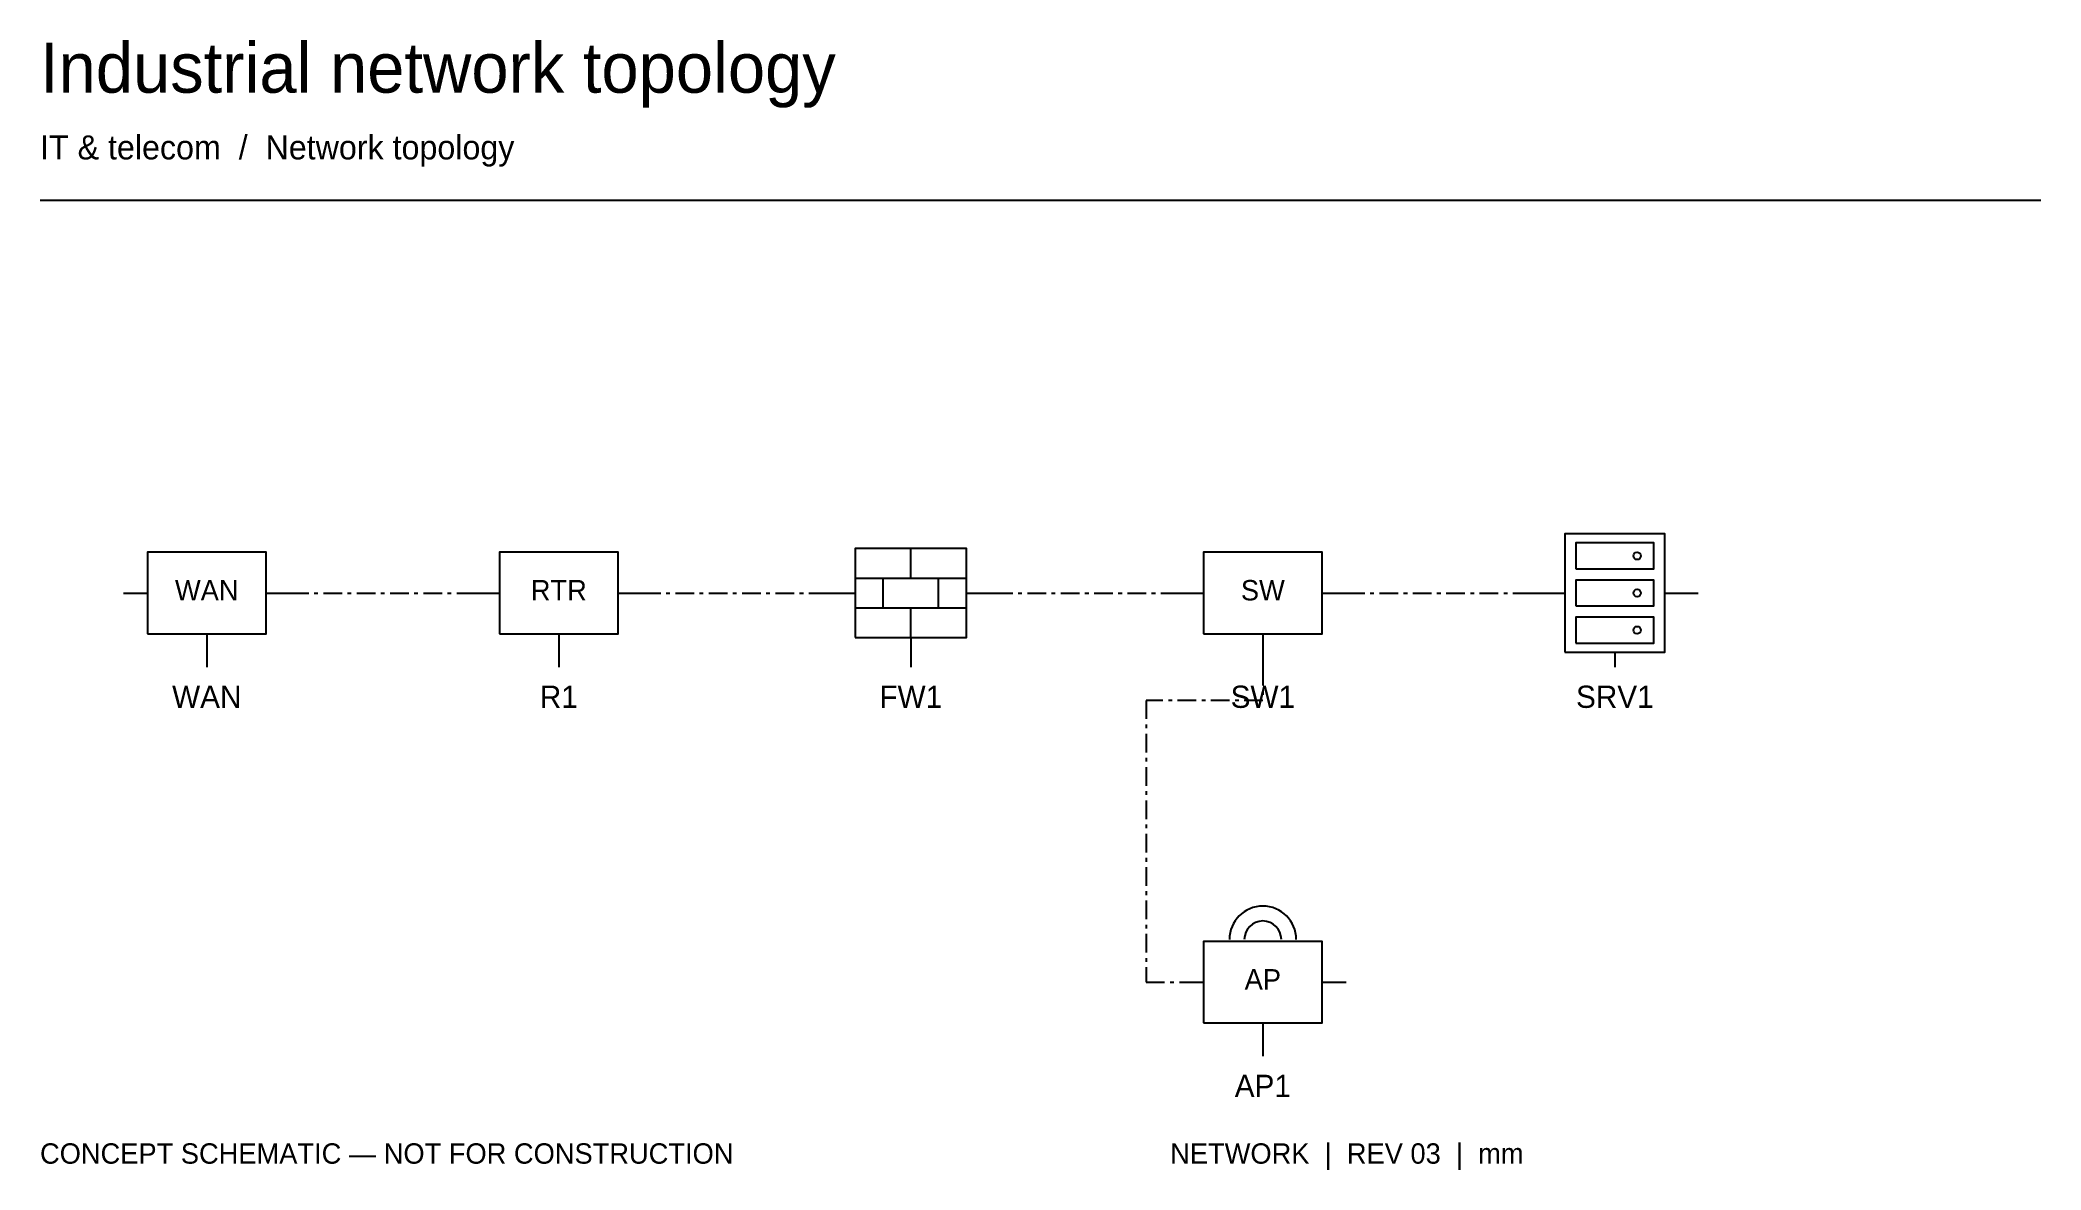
# Model space of a CAD drawing. Header units: millimetres. Extents: x 40 to 1120, y 39 to 648.
import ezdxf
from ezdxf.enums import TextEntityAlignment as Align

# ---------------------------------------------------------------- set-up
doc = ezdxf.new("R2010")
doc.units = ezdxf.units.MM
doc.linetypes.add('CC_DASH_10_3_2_3', pattern=[18, 10, -3, 2, -3])
doc.layers.get('0').update_dxf_attribs({"linetype": 'CONTINUOUS', "true_color": 0x344755})
for name, color, linetype, true_color in [('Annotations', 7, 'CONTINUOUS', 0x71808a), ('Electrical', 7, 'CONTINUOUS', 0x6477ba), ('Network', 7, 'CONTINUOUS', 0x355463)]:
    doc.layers.add(name, color=color, linetype=linetype, true_color=true_color)

# ---------------------------------------------------------------- blocks, each defined once
blk = doc.blocks.new('CC_NET_CLOUD')
at = {"color": 0, "linetype": 'CONTINUOUS'}
for p, q in [((-45, 0), (-32, 0)), ((32, 0), (45, 0)), ((0, -22), (0, -40))]:
    blk.add_line(p, q, dxfattribs=at)
blk.add_lwpolyline([(-32, -22), (32, -22), (32, 22), (-32, 22)], close=True, dxfattribs=at)
blk.add_text('WAN', height=11, dxfattribs=at).set_placement((0, -4), align=Align.CENTER)
blk = doc.blocks.new('CC_NET_ROUTER')
at = {"color": 0, "linetype": 'CONTINUOUS'}
for p, q in [((-45, 0), (-32, 0)), ((32, 0), (45, 0)), ((0, -22), (0, -40))]:
    blk.add_line(p, q, dxfattribs=at)
blk.add_lwpolyline([(-32, -22), (32, -22), (32, 22), (-32, 22)], close=True, dxfattribs=at)
blk.add_text('RTR', height=11, dxfattribs=at).set_placement((0, -4), align=Align.CENTER)
blk = doc.blocks.new('CC_NET_FIREWALL')
at = {"color": 0, "linetype": 'CONTINUOUS'}
for p, q in [((0, 8), (0, 24)), ((-45, 0), (-30, 0)), ((-30, 8), (30, 8)), ((-15, -8), (-15, 8)), ((15, -8), (15, 8)), ((30, 0), (45, 0)), ((-30, -8), (30, -8)), ((0, -24), (0, -8)), ((0, -24), (0, -40))]:
    blk.add_line(p, q, dxfattribs=at)
blk.add_lwpolyline([(-30, -24), (30, -24), (30, 24), (-30, 24)], close=True, dxfattribs=at)
blk = doc.blocks.new('CC_NET_SWITCH')
at = {"color": 0, "linetype": 'CONTINUOUS'}
for p, q in [((-45, 0), (-32, 0)), ((32, 0), (45, 0)), ((0, -22), (0, -40))]:
    blk.add_line(p, q, dxfattribs=at)
blk.add_lwpolyline([(-32, -22), (32, -22), (32, 22), (-32, 22)], close=True, dxfattribs=at)
blk.add_text('SW', height=11, dxfattribs=at).set_placement((0, -4), align=Align.CENTER)
blk = doc.blocks.new('CC_NET_SERVER')
at = {"color": 0, "linetype": 'CONTINUOUS'}
for p, q in [((-45, 0), (-27, 0)), ((27, 0), (45, 0)), ((0, -32), (0, -40))]:
    blk.add_line(p, q, dxfattribs=at)
for points in [[(-27, -32), (27, -32), (27, 32), (-27, 32)], [(-21, 13), (21, 13), (21, 27), (-21, 27)], [(-21, -7), (21, -7), (21, 7), (-21, 7)], [(-21, -27), (21, -27), (21, -13), (-21, -13)]]:
    blk.add_lwpolyline(points, close=True, dxfattribs=at)
for centre in [(12, 20), (12, 0), (12, -20)]:
    blk.add_circle(centre, 2, dxfattribs=at)
blk = doc.blocks.new('CC_NET_AP')
at = {"color": 0, "linetype": 'CONTINUOUS'}
for p, q in [((-45, 0), (-32, 0)), ((32, 0), (45, 0)), ((0, -22), (0, -40))]:
    blk.add_line(p, q, dxfattribs=at)
blk.add_lwpolyline([(-32, -22), (32, -22), (32, 22), (-32, 22)], close=True, dxfattribs=at)
for radius in [18, 10]:
    blk.add_arc((0, 23), radius, 0, 180, dxfattribs=at)
blk.add_text('AP', height=11, dxfattribs=at).set_placement((0, -4), align=Align.CENTER)

msp = doc.modelspace()

# ---------------------------------------------------------------- linework, layer by layer
at = {"layer": 'Annotations'}
msp.add_line((40, 562), (1120, 562), dxfattribs=at)
at = {"layer": 'Electrical', "color": 7, "linetype": 'CC_DASH_10_3_2_3', "true_color": 0x8876a7}
for points in [[(175, 350), (275, 350)], [(365, 350), (465, 350)], [(555, 350), (655, 350)], [(745, 350), (845, 350)], [(700, 310), (700, 292), (637, 292), (637, 140), (655, 140)]]:
    msp.add_lwpolyline(points, dxfattribs=at)

# ---------------------------------------------------------------- block references
at = {"layer": 'Network'}
ref = msp.add_blockref('CC_NET_SERVER', (890, 350), dxfattribs=at)
ref.add_attrib('TAG', 'SRV1', dxfattribs={"height": 12}).set_placement((890, 288), align=Align.CENTER)
ref = msp.add_blockref('CC_NET_CLOUD', (130, 350), dxfattribs=at)
ref.add_attrib('TAG', 'WAN', dxfattribs={"height": 12}).set_placement((130, 288), align=Align.CENTER)
ref = msp.add_blockref('CC_NET_ROUTER', (320, 350), dxfattribs=at)
ref.add_attrib('TAG', 'R1', dxfattribs={"height": 12}).set_placement((320, 288), align=Align.CENTER)
ref = msp.add_blockref('CC_NET_FIREWALL', (510, 350), dxfattribs=at)
ref.add_attrib('TAG', 'FW1', dxfattribs={"height": 12}).set_placement((510, 288), align=Align.CENTER)
ref = msp.add_blockref('CC_NET_SWITCH', (700, 350), dxfattribs=at)
ref.add_attrib('TAG', 'SW1', dxfattribs={"height": 12}).set_placement((700, 288), align=Align.CENTER)
ref = msp.add_blockref('CC_NET_AP', (700, 140), dxfattribs=at)
ref.add_attrib('TAG', 'AP1', dxfattribs={"height": 12}).set_placement((700, 78), align=Align.CENTER)

# ---------------------------------------------------------------- texts
at = {"layer": 'Annotations'}
for s, height, p in [('Industrial network topology', 27, (40, 620)), ('IT & telecom  /  Network topology', 13, (40, 584)), ('CONCEPT SCHEMATIC — NOT FOR CONSTRUCTION', 11, (40, 42)), ('NETWORK  |  REV 03  |  mm', 11, (650, 42))]:
    msp.add_text(s, height=height, dxfattribs=at).set_placement(p)

doc.saveas('drawing.dxf')
